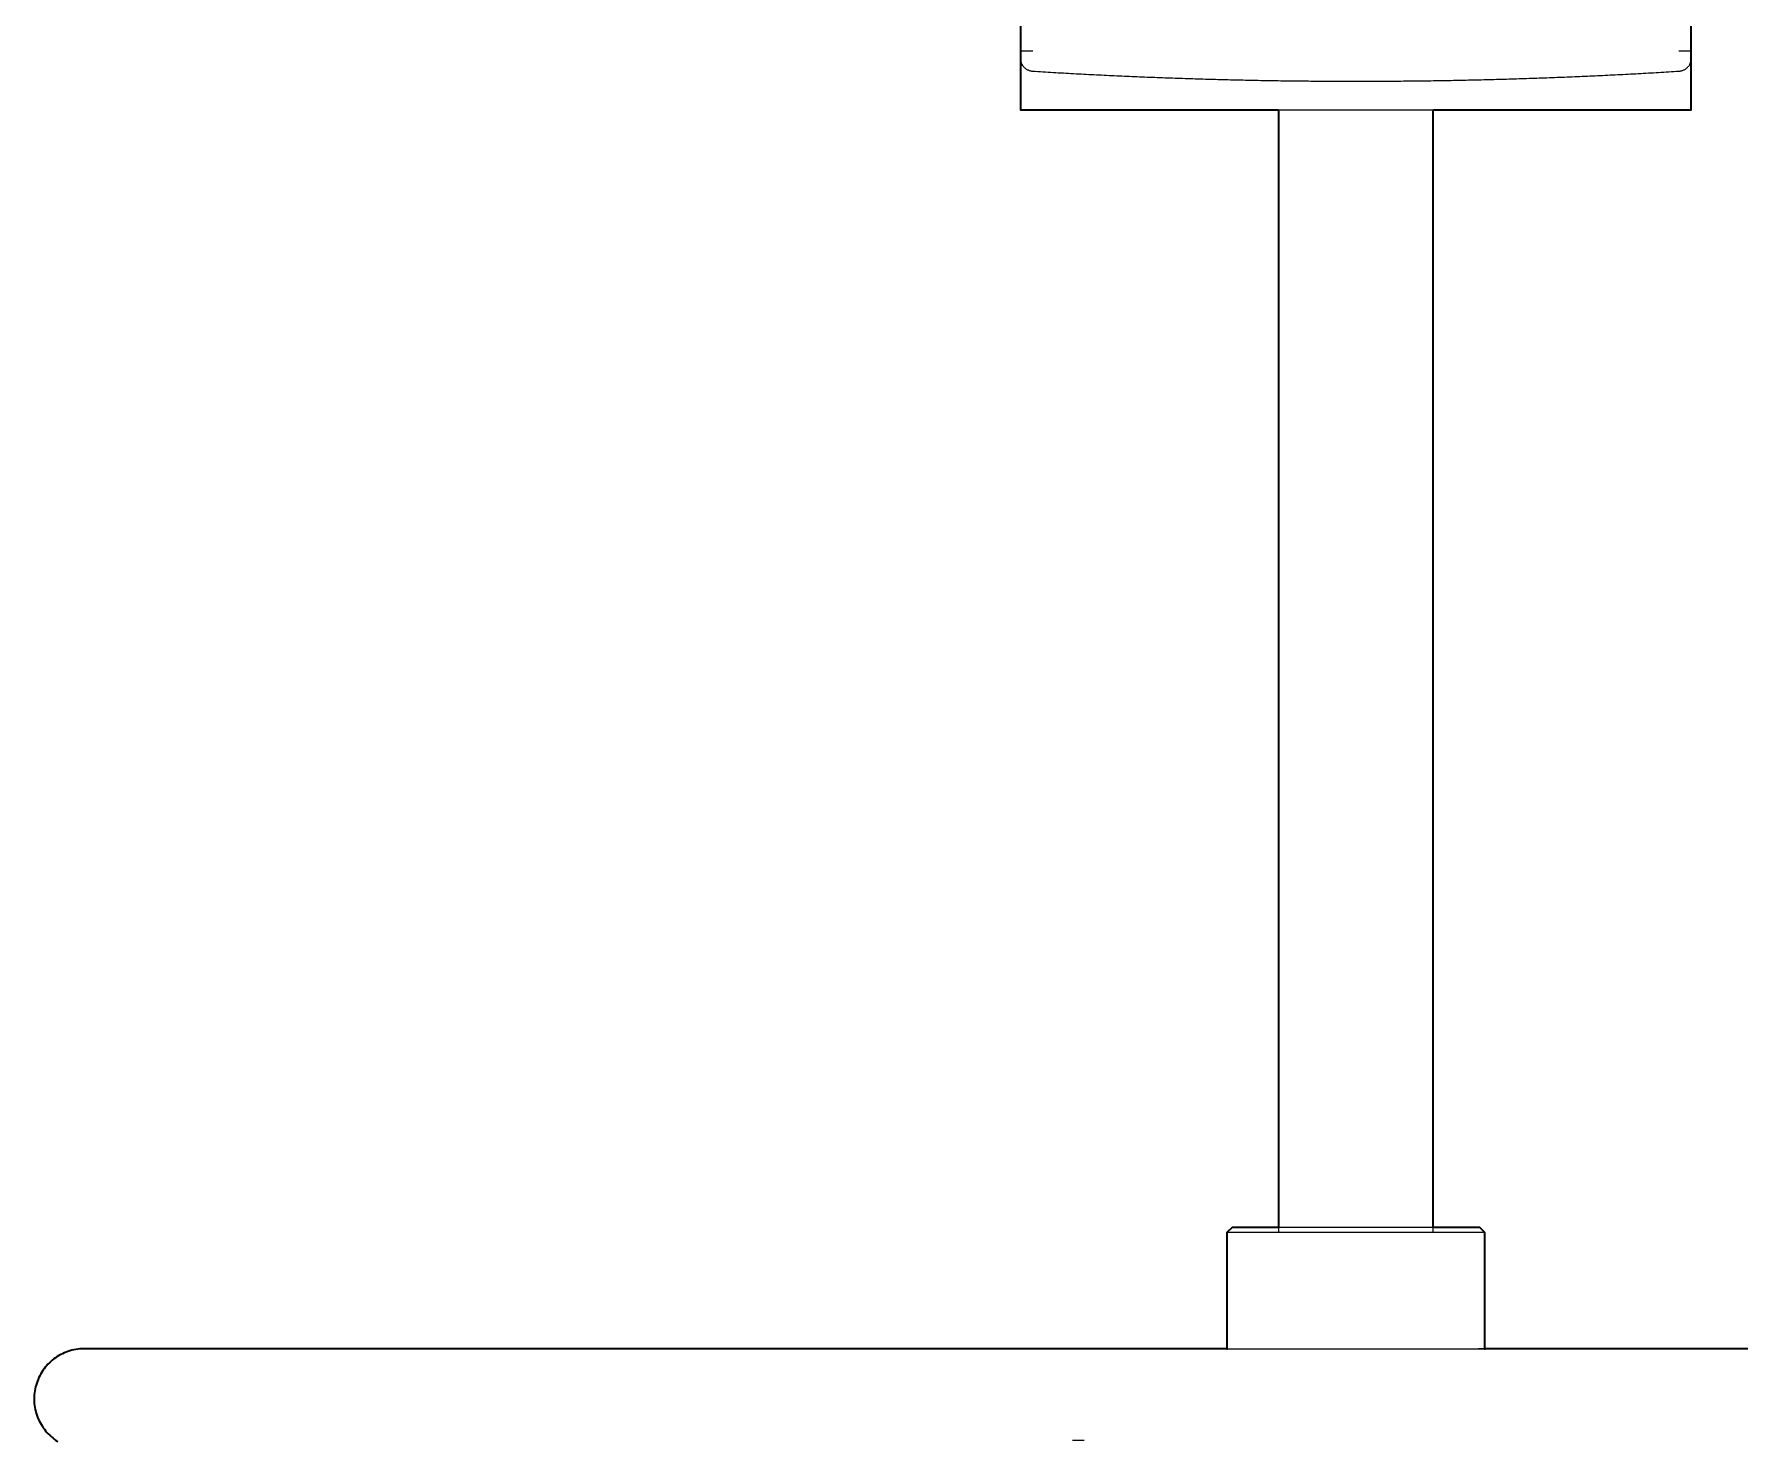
# Model space of a CAD drawing. Header units: millimetres. Extents: x 0 to 2114, y 0 to 2886.
# Drawn here: x 215 to 545.5, y 355.2 to 627.8 of the extents above; entities that cross this region are included whole.
import ezdxf

# ---------------------------------------------------------------- set-up
doc = ezdxf.new("R2010")
doc.units = ezdxf.units.MM
doc.layers.add('Blocks', color=7, linetype='Continuous')
doc.layers.add('Blocks$Inner', color=7, linetype='Continuous', lineweight=25, true_color=0x007f00)
doc.layers.add('Blocks$Outline', color=7, linetype='Continuous', lineweight=35, true_color=0xff3f3f)

# ---------------------------------------------------------------- blocks, each defined once
blk = doc.blocks.new('Verus Stool Office Chair Back')
at = {"layer": 'Blocks$Inner'}
for p, q in [((456.12, 613.13), (456.12, 395.58)), ((486.12, 395.58), (486.12, 613.13)), ((416.21, 355.37), (418.48, 355.37))]:
    blk.add_line(p, q, dxfattribs=at)
for points in [[(456.99, 786.66), (406.12, 786.66), (406.12, 769.72), (406.18, 769.4), (406.12, 624.53), (406.12, 613.13), (536.12, 613.13), (536.12, 624.53), (536.12, 769.72)], [(408.5, 624.53), (406.12, 624.53), (406.12, 623.08)], [(536.12, 623.08), (536.12, 624.53), (533.74, 624.53)], [(496.12, 372.85), (496.12, 395.58), (495.12, 396.58), (471.12, 396.58), (447.12, 396.58), (446.12, 395.58), (446.12, 372.85)], [(496.12, 395.58), (471.12, 395.58), (446.12, 395.58)], [(219.54, 355.13), (219.21, 355.34), (218.89, 355.57), (218.59, 355.81), (218.29, 356.06), (218, 356.32), (217.72, 356.59), (217.46, 356.88), (217.21, 357.17), (216.96, 357.48), (216.73, 357.79), (216.52, 358.12), (216.31, 358.45), (216.12, 358.79), (215.95, 359.13), (215.78, 359.49), (215.64, 359.85), (215.5, 360.21), (215.38, 360.58), (215.28, 360.96), (215.19, 361.34), (215.12, 361.72), (215.06, 362.1), (215.01, 362.49), (214.99, 362.88), (214.98, 363.27), (214.97, 363.37), (214.98, 363.76), (215.01, 364.15), (215.04, 364.54), (215.1, 364.92), (215.17, 365.31), (215.25, 365.68), (215.35, 366.06), (215.47, 366.43), (215.6, 366.8), (215.74, 367.16), (215.9, 367.52), (216.07, 367.87), (216.26, 368.21), (216.46, 368.54), (216.67, 368.87), (216.9, 369.18), (217.14, 369.49), (217.39, 369.79), (217.65, 370.08), (217.93, 370.35), (218.21, 370.62), (218.5, 370.87), (218.81, 371.11), (219.12, 371.34), (219.45, 371.56), (219.78, 371.76), (220.12, 371.95), (220.47, 372.13), (220.82, 372.29), (221.18, 372.44), (221.54, 372.57), (221.91, 372.69), (222.29, 372.8), (222.67, 372.89), (223.05, 372.96), (223.44, 373.02), (223.82, 373.06), (224.21, 373.09), (224.6, 373.1), (224.7, 373.1), (224.9, 373.1), (225.49, 373.1), (226.48, 373.1), (227.85, 373.1), (229.62, 373.1), (231.77, 373.1), (234.3, 373.1), (237.21, 373.1), (240.5, 373.1), (244.16, 373.1), (248.18, 373.1), (252.55, 373.1), (257.28, 373.1), (262.34, 373.1), (267.74, 373.1), (273.47, 373.1), (279.51, 373.1), (285.86, 373.1), (292.51, 373.1), (299.44, 373.1), (306.65, 373.1), (314.12, 373.1), (321.84, 373.1), (329.8, 373.1), (337.98, 373.1), (346.38, 373.1), (354.98, 373.1), (363.76, 373.1), (372.72, 373.1), (381.83, 373.1), (391.09, 373.1), (400.47, 373.1), (409.97, 373.1), (419.56, 373.1), (429.24, 373.1), (438.98, 373.1), (447.35, 373.1)], [(224.7, 373.1), (225.02, 373.1), (225.72, 373.1), (226.81, 373.1), (228.29, 373.1), (230.16, 373.1), (232.41, 373.1), (235.05, 373.1), (238.06, 373.1), (241.45, 373.1), (245.21, 373.1), (249.32, 373.1), (253.79, 373.1), (258.61, 373.1), (263.77, 373.1), (269.26, 373.1), (275.07, 373.1), (281.2, 373.1), (287.63, 373.1), (294.35, 373.1), (301.36, 373.1), (308.64, 373.1), (316.18, 373.1), (323.96, 373.1), (331.98, 373.1), (340.23, 373.1), (348.68, 373.1), (357.33, 373.1), (366.16, 373.1), (375.16, 373.1), (384.32, 373.1), (393.61, 373.1), (403.02, 373.1), (412.55, 373.1), (422.17, 373.1), (431.86, 373.1), (441.62, 373.1), (451.43, 373.1), (461.27, 373.1), (471.12, 373.1), (473.78, 373.1), (483.63, 373.1), (493.47, 373.1), (503.26, 373.1), (513.01, 373.1), (522.68, 373.1), (532.28, 373.1), (541.77, 373.1), (551.16, 373.1)], [(548.64, 373.1), (539.22, 373.1), (529.7, 373.1), (520.08, 373.1), (510.38, 373.1), (500.62, 373.1), (494.9, 373.1)]]:
    blk.add_lwpolyline(points, dxfattribs=at)
for points, weights in [([(406.12, 623.08), (406.12, 620.78), (408.5, 620.63)], [0.999998428883, 0.720293969721, 0.974814400585]), ([(533.74, 620.63), (536.12, 620.78), (536.12, 623.08)], [0.974814400584, 0.720293969721, 0.999998428885])]:
    blk.add_rational_spline(points, weights, degree=2, dxfattribs=at)
blk.add_rational_spline([(408.5, 620.63), (439.78, 618.68), (471.12, 618.68), (502.47, 618.68), (533.74, 620.63)], [0.974815794237, 0.986814292069, 1, 0.986814292069, 0.974815794237], degree=2, knots=[5.3316867, 5.3316867, 5.3316867, 5.4024021, 5.4024021, 5.4731175, 5.4731175, 5.4731175], dxfattribs=at)
at = {"layer": 'Blocks$Outline'}
for points in [[(406.13, 640.39), (406.12, 624.53)], [(536.12, 624.53), (536.12, 640.39)], [(406.12, 624.53), (406.12, 613.13), (456.12, 613.13)], [(486.12, 613.13), (536.12, 613.13), (536.12, 624.53)], [(456.12, 613.13), (456.12, 396.58)], [(486.12, 396.58), (486.12, 613.13)], [(456.12, 396.58), (447.12, 396.58), (446.12, 395.58), (446.12, 373.1)], [(496.12, 373.1), (496.12, 395.58), (495.12, 396.58), (486.12, 396.58)], [(446.12, 373.1), (438.98, 373.1), (429.24, 373.1), (419.56, 373.1), (409.97, 373.1), (400.47, 373.1), (391.09, 373.1), (381.83, 373.1), (372.72, 373.1), (363.76, 373.1), (354.98, 373.1), (346.38, 373.1), (337.98, 373.1), (329.8, 373.1), (321.84, 373.1), (314.12, 373.1), (306.65, 373.1), (299.44, 373.1), (292.51, 373.1), (285.86, 373.1), (279.51, 373.1), (273.47, 373.1), (267.74, 373.1), (262.34, 373.1), (257.28, 373.1), (252.55, 373.1), (248.18, 373.1), (244.16, 373.1), (240.5, 373.1), (237.21, 373.1), (234.3, 373.1), (231.77, 373.1), (229.62, 373.1), (227.85, 373.1), (226.48, 373.1), (225.49, 373.1), (224.9, 373.1), (224.7, 373.1), (224.6, 373.1), (224.21, 373.09), (223.82, 373.06), (223.44, 373.02), (223.05, 372.96), (222.67, 372.89), (222.29, 372.8), (221.91, 372.69), (221.54, 372.57), (221.18, 372.44), (220.82, 372.29), (220.47, 372.13), (220.12, 371.95), (219.78, 371.76), (219.45, 371.56), (219.12, 371.34), (218.81, 371.11), (218.5, 370.87), (218.21, 370.62), (217.93, 370.35), (217.65, 370.08), (217.39, 369.79), (217.14, 369.49), (216.9, 369.18), (216.67, 368.87), (216.46, 368.54), (216.26, 368.21), (216.07, 367.87), (215.9, 367.52), (215.74, 367.16), (215.6, 366.8), (215.47, 366.43), (215.35, 366.06), (215.25, 365.68), (215.17, 365.31), (215.1, 364.92), (215.04, 364.54), (215.01, 364.15), (214.98, 363.76), (214.97, 363.37), (214.98, 363.27), (214.99, 362.88), (215.01, 362.49), (215.06, 362.1), (215.12, 361.72), (215.19, 361.34), (215.28, 360.96), (215.38, 360.58), (215.5, 360.21), (215.64, 359.85), (215.78, 359.49), (215.95, 359.13), (216.12, 358.79), (216.31, 358.45), (216.52, 358.12), (216.73, 357.79), (216.96, 357.48), (217.21, 357.17), (217.46, 356.88), (217.72, 356.59), (218, 356.32), (218.29, 356.06), (218.59, 355.81), (218.89, 355.57), (219.21, 355.34), (219.54, 355.13)], [(548.64, 373.1), (539.22, 373.1), (529.7, 373.1), (520.08, 373.1), (510.38, 373.1), (500.62, 373.1), (496.12, 373.1)]]:
    blk.add_lwpolyline(points, dxfattribs=at)

msp = doc.modelspace()

# ---------------------------------------------------------------- block references
at = {"layer": 'Blocks'}
msp.add_blockref('Verus Stool Office Chair Back', (0, 0), dxfattribs=at)

doc.saveas('drawing.dxf')
